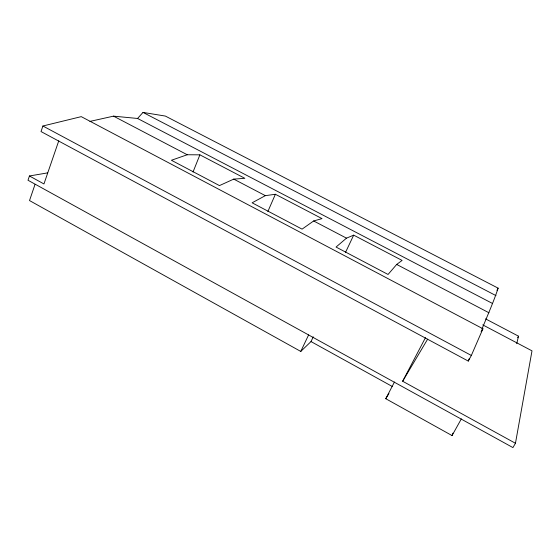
<?xml version="1.0" encoding="UTF-8"?>
<svg xmlns="http://www.w3.org/2000/svg" width="560" height="560" viewBox="0 0 560 560"><rect width="100%" height="100%" fill="white"/><g stroke="black" fill="none" stroke-linecap="round" stroke-linejoin="round"><path stroke-width="0.84" d="M47.537 172.9L29.442 175.973L28 180.25L512.932 447.587L515.459 443.282L532 350.847L482.748 324.877M516.712 343.658L518.525 336.189L485.576 318.878M481.901 329.196C487.473 315.539 493.514 302.092 498.134 288.155L165.347 116.067L143.01 112.413L137.571 118.468L113.533 116.144L89.908 121.401M42.896 126L41.027 131.565L468.265 361.081L471.345 355.453L482.93 328.762L81.256 116.641L42.896 126L471.345 355.453M35.042 184.345L29.519 200.564L300.769 351.435L311.01 341.572L313.264 336.833M58.765 140.826L43.946 183.953L29.442 175.973M394.464 381.997L385.763 398.713L452.046 435.575L452.935 433.125M193.011 172.039L199.892 154.84L244.853 178.325L233.751 179.109L219.457 185.591L171.416 160.265L187.236 154.749L199.892 154.84M468.265 361.081L469.238 358.666M267.876 211.505L275.38 194.264L322.014 218.617L313.656 220.962L302.078 229.138L252.112 202.804L265.349 195.657L275.38 194.264M345.499 252.427L353.689 235.151L402.087 260.421L396.69 264.446L388.052 274.463L336.049 247.051L346.486 238.154L353.689 235.151M300.769 351.435L308.609 334.908M515.459 443.282L402.654 381.241L425.474 337.652M496.951 290.339L498.134 288.155M452.046 435.575L461.356 418.866M517.678 337.694L518.525 336.189M402.654 381.241L427.63 339.164M385.763 398.713L388.941 393.54M481.117 331.653L482.93 328.762M143.01 112.413L495.992 295.624M137.571 118.468L492.1 303.261M113.533 116.144L187.236 154.749M233.751 179.109L265.349 195.657M313.656 220.962L346.486 238.154M396.69 264.446L488.964 312.774M311.01 341.572L392.266 386.47"/></g></svg>
